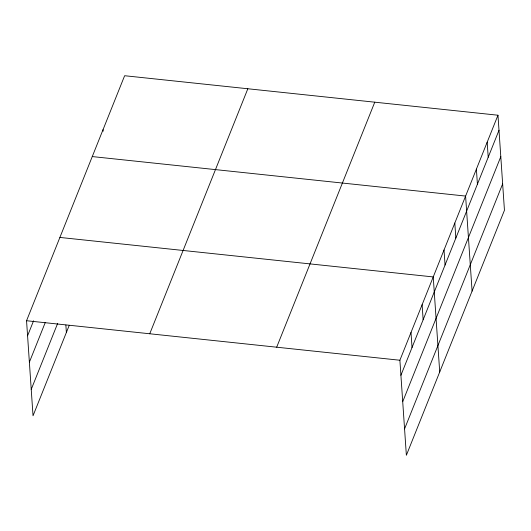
<?xml version="1.0" encoding="UTF-8"?>
<svg xmlns="http://www.w3.org/2000/svg" width="531" height="531" viewBox="0 0 531 531"><rect width="100%" height="100%" fill="white"/><g stroke="black" fill="none" stroke-linecap="round" stroke-linejoin="round"><path stroke-width="0.8" d="M69.149 325.543L33.028 415.78L26.55 320.731L124.632 75.721L497.972 115.22L504.45 210.269L406.368 455.279L399.889 360.237L497.972 115.22M27.579 335.791L33.586 320.777M29.378 362.188L45.301 322.41M31.229 389.382L57.667 323.339M149.749 333.767L247.838 88.757M276.684 347.201L374.767 102.184M400.912 375.291L498.994 130.281M402.71 401.688L500.799 156.678M404.569 428.882L502.651 183.872M92.268 156.572L465.601 196.078L472.086 291.121M59.897 237.43L433.236 276.93L439.714 371.979M26.55 320.731L399.889 360.237M487.179 142.175L488.208 157.229M476.393 169.124L477.415 184.184M454.815 223.027L455.837 238.087M444.022 249.982L445.051 265.035M422.118 304.701L423.147 319.755M411.001 332.466L412.029 347.526M103.054 129.624L103.16 131.203M65.871 325.052L66.375 332.472"/></g></svg>
